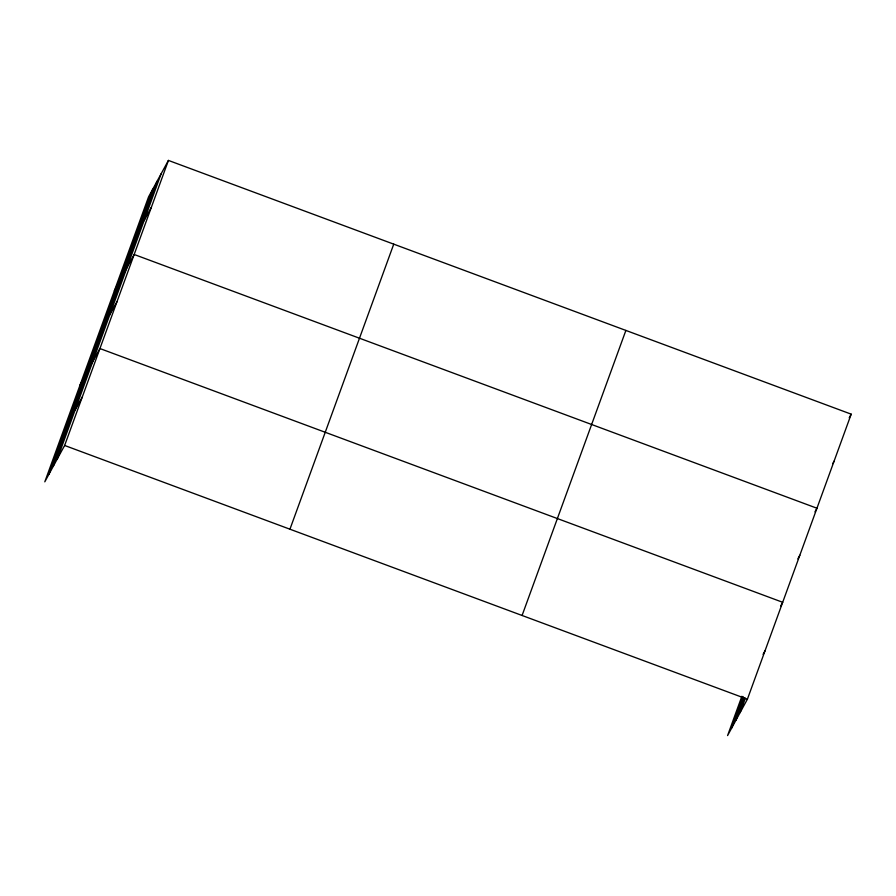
<?xml version="1.0" encoding="UTF-8"?>
<svg xmlns="http://www.w3.org/2000/svg" width="896" height="896" viewBox="0 0 896 896"><rect width="100%" height="100%" fill="white"/><g stroke="black" fill="none" stroke-linecap="round" stroke-linejoin="round"><path stroke-width="1.34" d="M48.944 474.23L152.746 189.19M53.222 466.402L157.013 181.35M57.366 458.797L161.157 173.746M168.426 160.418L148.602 196.784L44.8 481.835L64.635 445.469L168.426 160.418L851.2 414.165L747.398 699.216L727.574 735.582L741.877 696.293M289.946 529.2L393.747 244.149M522.088 615.474L625.89 330.422M731.718 727.978L743.165 696.55M735.986 720.149L744.094 697.883M740.13 712.544L745.382 698.13M144.032 220.774L151.301 207.446M114.341 290.853L134.176 254.486L816.95 508.234L814.968 511.862M109.782 314.843L117.051 301.515M80.091 384.922L99.926 348.544L782.69 602.291L780.707 605.931M75.006 410.334L82.275 397.006M849.218 417.794L851.2 414.165M832.754 463.624L834.075 461.194M797.843 558.902L799.814 555.262M763.067 654.382L765.05 650.754M64.635 445.469L747.398 699.216"/></g></svg>
